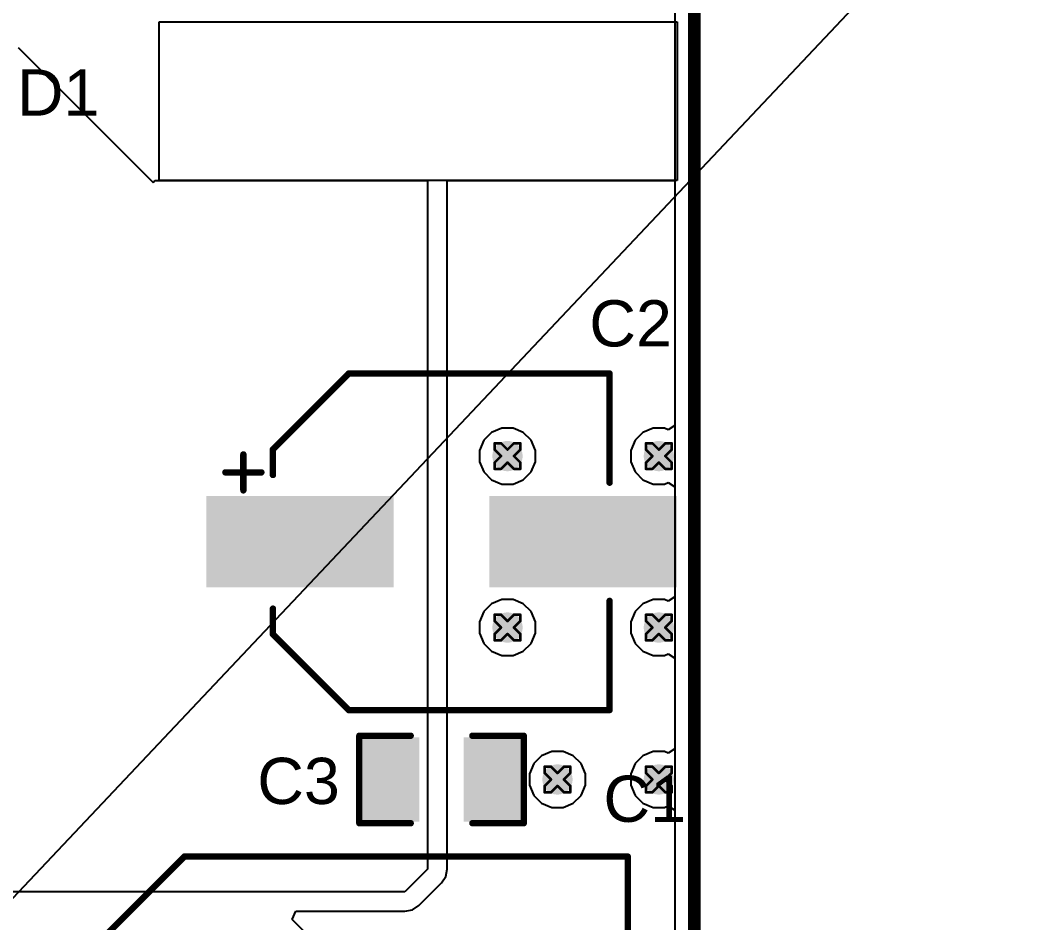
# Model space of a CAD drawing. Header units: inches. Extents: x -11 to 5379, y 0 to 5429.
# Drawn here: x 330.67 to 350.59, y 79.6 to 97.44 of the extents above; entities that cross this region are included whole.
import ezdxf

# ---------------------------------------------------------------- set-up
doc = ezdxf.new("R2010")
doc.units = ezdxf.units.IN
for name, color, linetype in [('Board Outline', 216, 'Continuous'), ('Bottom Layer', 5, 'Continuous'), ('Drill Drawing', 1, 'Continuous'), ('GND', 16, 'Continuous'), ('PWR', 76, 'Continuous'), ('Top Layer', 1, 'Continuous'), ('Top Overlay', 2, 'Continuous'), ('Top Paste', 8, 'Continuous'), ('Top Solder', 216, 'Continuous'), ('Via Holes', 16, 'Continuous')]:
    doc.layers.add(name, color=color, linetype=linetype)
doc.styles.add('Arial', font='', dxfattribs={"height": 0.2})
doc.styles.get('Arial').set_extended_font_data('Arial')

# ---------------------------------------------------------------- blocks, each defined once
blk = doc.blocks.new('P____DI_3333_8_488')
at = {"layer": 'Top Solder'}
blk.add_line((0.102, 1.238), (-5349.491, 5050.367), dxfattribs=at)
blk = doc.blocks.new('C___0805_713')
at = {"layer": 'Top Layer'}
for points in [[(-1.524, 0.762), (-0.508, 0.762), (-0.508, -0.762), (-1.524, -0.762)], [(0.508, 0.762), (1.524, 0.762), (1.524, -0.762), (0.508, -0.762)]]:
    blk.add_hatch(color=1, dxfattribs=at).paths.add_polyline_path(points)
at = {"layer": 'Top Paste'}
for points in [[(-1.524, 0.762), (-0.508, 0.762), (-0.508, -0.762), (-1.524, -0.762)], [(0.508, 0.762), (1.524, 0.762), (1.524, -0.762), (0.508, -0.762)]]:
    blk.add_hatch(color=8, dxfattribs=at).paths.add_polyline_path(points)
at = {"layer": 'Top Solder'}
for points in [[(-1.594, 0.832), (-0.438, 0.832), (-0.438, -0.832), (-1.594, -0.832)], [(0.438, 0.832), (1.594, 0.832), (1.594, -0.832), (0.438, -0.832)]]:
    blk.add_hatch(color=216, dxfattribs=at).paths.add_polyline_path(points)
at = {"layer": 'Top Overlay'}
for points in [[(-0.61, 0.864, 0.127, 0.127, 0), (-1.626, 0.864, 0.127, 0.127, 0)], [(-1.626, 0.864, 0.127, 0.127, 0), (-1.626, -0.864, 0.127, 0.127, 0)], [(1.626, 0.864, 0.127, 0.127, 0), (0.61, 0.864, 0.127, 0.127, 0)], [(1.626, 0.864, 0.127, 0.127, 0), (1.626, -0.864, 0.127, 0.127, 0)], [(-0.61, -0.864, 0.127, 0.127, 0), (-1.626, -0.864, 0.127, 0.127, 0)], [(1.626, -0.864, 0.127, 0.127, 0), (0.61, -0.864, 0.127, 0.127, 0)]]:
    blk.add_lwpolyline(points, format="xyseb", dxfattribs=at)
for points in [[(-1.657, 0.864, 0.0635, 0.0635, 1), (-1.594, 0.864, 0.0635, 0.0635, 1)], [(-1.657, 0.864, 0.0635, 0.0635, 1), (-1.594, 0.864, 0.0635, 0.0635, 1)], [(-0.641, 0.864, 0.0635, 0.0635, 1), (-0.578, 0.864, 0.0635, 0.0635, 1)], [(0.578, 0.864, 0.0635, 0.0635, 1), (0.641, 0.864, 0.0635, 0.0635, 1)], [(1.594, 0.864, 0.0635, 0.0635, 1), (1.657, 0.864, 0.0635, 0.0635, 1)], [(1.594, 0.864, 0.0635, 0.0635, 1), (1.657, 0.864, 0.0635, 0.0635, 1)], [(-1.657, -0.864, 0.0635, 0.0635, 1), (-1.594, -0.864, 0.0635, 0.0635, 1)], [(-1.657, -0.864, 0.0635, 0.0635, 1), (-1.594, -0.864, 0.0635, 0.0635, 1)], [(-0.641, -0.864, 0.0635, 0.0635, 1), (-0.578, -0.864, 0.0635, 0.0635, 1)], [(0.578, -0.864, 0.0635, 0.0635, 1), (0.641, -0.864, 0.0635, 0.0635, 1)], [(1.594, -0.864, 0.0635, 0.0635, 1), (1.657, -0.864, 0.0635, 0.0635, 1)], [(1.594, -0.864, 0.0635, 0.0635, 1), (1.657, -0.864, 0.0635, 0.0635, 1)]]:
    blk.add_lwpolyline(points, format="xyseb", close=True, dxfattribs=at)
blk = doc.blocks.new('RVT1H470M0607_714')
at = {"layer": 'Top Layer'}
for points in [[(-4.55, 0.8), (-1.05, 0.8), (-1.05, -0.8), (-4.55, -0.8)], [(1.05, 0.8), (4.55, 0.8), (4.55, -0.8), (1.05, -0.8)]]:
    blk.add_hatch(color=1, dxfattribs=at).paths.add_polyline_path(points)
at = {"layer": 'Top Paste'}
for points in [[(-4.55, 0.8), (-1.05, 0.8), (-1.05, -0.8), (-4.55, -0.8)], [(1.05, 0.8), (4.55, 0.8), (4.55, -0.8), (1.05, -0.8)]]:
    blk.add_hatch(color=8, dxfattribs=at).paths.add_polyline_path(points)
at = {"layer": 'Top Solder'}
for points in [[(-4.652, 0.902), (-0.948, 0.902), (-0.948, -0.902), (-4.652, -0.902)], [(0.948, 0.902), (4.652, 0.902), (4.652, -0.902), (0.948, -0.902)]]:
    blk.add_hatch(color=216, dxfattribs=at).paths.add_polyline_path(points)
at = {"layer": 'Top Overlay'}
for points in [[(-3.333, 1.829, 0.127, 0.127, 0), (-1.835, 3.327, 0.127, 0.127, 0)], [(-1.835, 3.327, 0.127, 0.127, 0), (3.321, 3.327, 0.127, 0.127, 0)], [(3.321, 1.168, 0.127, 0.127, 0), (3.321, 3.327, 0.127, 0.127, 0)], [(-3.333, 1.321, 0.127, 0.127, 0), (-3.333, 1.829, 0.127, 0.127, 0)], [(-3.918, 1.016, 0.127, 0.127, 0), (-3.918, 1.727, 0.127, 0.127, 0)], [(-4.273, 1.372, 0.127, 0.127, 0), (-3.562, 1.372, 0.127, 0.127, 0)], [(3.321, -3.327, 0.127, 0.127, 0), (3.321, -1.168, 0.127, 0.127, 0)], [(-3.333, -1.829, 0.127, 0.127, 0), (-3.333, -1.321, 0.127, 0.127, 0)], [(-3.333, -1.829, 0.127, 0.127, 0), (-1.835, -3.327, 0.127, 0.127, 0)], [(-1.835, -3.327, 0.127, 0.127, 0), (3.321, -3.327, 0.127, 0.127, 0)]]:
    blk.add_lwpolyline(points, format="xyseb", dxfattribs=at)
for points in [[(-1.867, 3.327, 0.0635, 0.0635, 1), (-1.803, 3.327, 0.0635, 0.0635, 1)], [(-1.867, 3.327, 0.0635, 0.0635, 1), (-1.803, 3.327, 0.0635, 0.0635, 1)], [(3.29, 3.327, 0.0635, 0.0635, 1), (3.353, 3.327, 0.0635, 0.0635, 1)], [(3.29, 3.327, 0.0635, 0.0635, 1), (3.353, 3.327, 0.0635, 0.0635, 1)], [(-3.365, 1.829, 0.0635, 0.0635, 1), (-3.302, 1.829, 0.0635, 0.0635, 1)], [(-3.365, 1.829, 0.0635, 0.0635, 1), (-3.302, 1.829, 0.0635, 0.0635, 1)], [(-3.949, 1.727, 0.0635, 0.0635, 1), (-3.886, 1.727, 0.0635, 0.0635, 1)], [(-4.305, 1.372, 0.0635, 0.0635, 1), (-4.241, 1.372, 0.0635, 0.0635, 1)], [(-3.594, 1.372, 0.0635, 0.0635, 1), (-3.53, 1.372, 0.0635, 0.0635, 1)], [(-3.365, 1.321, 0.0635, 0.0635, 1), (-3.302, 1.321, 0.0635, 0.0635, 1)], [(3.29, 1.168, 0.0635, 0.0635, 1), (3.353, 1.168, 0.0635, 0.0635, 1)], [(-3.949, 1.016, 0.0635, 0.0635, 1), (-3.886, 1.016, 0.0635, 0.0635, 1)], [(3.29, -1.168, 0.0635, 0.0635, 1), (3.353, -1.168, 0.0635, 0.0635, 1)], [(-3.365, -1.321, 0.0635, 0.0635, 1), (-3.302, -1.321, 0.0635, 0.0635, 1)], [(-3.365, -1.829, 0.0635, 0.0635, 1), (-3.302, -1.829, 0.0635, 0.0635, 1)], [(-3.365, -1.829, 0.0635, 0.0635, 1), (-3.302, -1.829, 0.0635, 0.0635, 1)], [(-1.867, -3.327, 0.0635, 0.0635, 1), (-1.803, -3.327, 0.0635, 0.0635, 1)], [(-1.867, -3.327, 0.0635, 0.0635, 1), (-1.803, -3.327, 0.0635, 0.0635, 1)], [(3.29, -3.327, 0.0635, 0.0635, 1), (3.353, -3.327, 0.0635, 0.0635, 1)], [(3.29, -3.327, 0.0635, 0.0635, 1), (3.353, -3.327, 0.0635, 0.0635, 1)]]:
    blk.add_lwpolyline(points, format="xyseb", close=True, dxfattribs=at)
blk = doc.blocks.new('UCD_220_F_10__D___715')
at = {"layer": 'Top Layer'}
for points in [[(-6, 1.25), (-2, 1.25), (-2, -1.25), (-6, -1.25)], [(2, 1.25), (6, 1.25), (6, -1.25), (2, -1.25)]]:
    blk.add_hatch(color=1, dxfattribs=at).paths.add_polyline_path(points)
at = {"layer": 'Top Paste'}
for points in [[(-6, 1.25), (-2, 1.25), (-2, -1.25), (-6, -1.25)], [(2, 1.25), (6, 1.25), (6, -1.25), (2, -1.25)]]:
    blk.add_hatch(color=8, dxfattribs=at).paths.add_polyline_path(points)
at = {"layer": 'Top Solder'}
for points in [[(-6.102, 1.352), (-1.898, 1.352), (-1.898, -1.352), (-6.102, -1.352)], [(1.898, 1.352), (6.102, 1.352), (6.102, -1.352), (1.898, -1.352)]]:
    blk.add_hatch(color=216, dxfattribs=at).paths.add_polyline_path(points)
at = {"layer": 'Top Overlay'}
for points in [[(-5.131, 3.708, 0.127, 0.127, 0), (-3.632, 5.207, 0.127, 0.127, 0)], [(-3.632, 5.207, 0.127, 0.127, 0), (5.131, 5.207, 0.127, 0.127, 0)], [(5.131, 1.499, 0.127, 0.127, 0), (5.131, 5.207, 0.127, 0.127, 0)], [(-5.131, 1.524, 0.127, 0.127, 0), (-5.131, 3.708, 0.127, 0.127, 0)], [(-5.664, 1.618, 0.127, 0.127, 0), (-5.664, 2.121, 0.127, 0.127, 0)], [(-5.946, 1.866, 0.127, 0.127, 0), (-5.392, 1.866, 0.127, 0.127, 0)], [(-5.131, -3.708, 0.127, 0.127, 0), (-5.131, -1.524, 0.127, 0.127, 0)], [(5.131, -5.207, 0.127, 0.127, 0), (5.131, -1.499, 0.127, 0.127, 0)], [(-5.131, -3.708, 0.127, 0.127, 0), (-3.632, -5.207, 0.127, 0.127, 0)], [(-3.632, -5.207, 0.127, 0.127, 0), (5.131, -5.207, 0.127, 0.127, 0)]]:
    blk.add_lwpolyline(points, format="xyseb", dxfattribs=at)
for points in [[(-3.664, 5.207, 0.0635, 0.0635, 1), (-3.6, 5.207, 0.0635, 0.0635, 1)], [(-3.664, 5.207, 0.0635, 0.0635, 1), (-3.6, 5.207, 0.0635, 0.0635, 1)], [(5.099, 5.207, 0.0635, 0.0635, 1), (5.163, 5.207, 0.0635, 0.0635, 1)], [(5.099, 5.207, 0.0635, 0.0635, 1), (5.163, 5.207, 0.0635, 0.0635, 1)], [(-5.163, 3.708, 0.0635, 0.0635, 1), (-5.099, 3.708, 0.0635, 0.0635, 1)], [(-5.163, 3.708, 0.0635, 0.0635, 1), (-5.099, 3.708, 0.0635, 0.0635, 1)], [(-5.696, 2.121, 0.0635, 0.0635, 1), (-5.632, 2.121, 0.0635, 0.0635, 1)], [(-5.977, 1.866, 0.0635, 0.0635, 1), (-5.914, 1.866, 0.0635, 0.0635, 1)], [(-5.424, 1.866, 0.0635, 0.0635, 1), (-5.36, 1.866, 0.0635, 0.0635, 1)], [(-5.696, 1.618, 0.0635, 0.0635, 1), (-5.632, 1.618, 0.0635, 0.0635, 1)], [(-5.163, 1.524, 0.0635, 0.0635, 1), (-5.099, 1.524, 0.0635, 0.0635, 1)], [(5.099, 1.499, 0.0635, 0.0635, 1), (5.163, 1.499, 0.0635, 0.0635, 1)], [(-5.163, -1.524, 0.0635, 0.0635, 1), (-5.099, -1.524, 0.0635, 0.0635, 1)], [(5.099, -1.499, 0.0635, 0.0635, 1), (5.163, -1.499, 0.0635, 0.0635, 1)], [(-5.163, -3.708, 0.0635, 0.0635, 1), (-5.099, -3.708, 0.0635, 0.0635, 1)], [(-5.163, -3.708, 0.0635, 0.0635, 1), (-5.099, -3.708, 0.0635, 0.0635, 1)], [(-3.664, -5.207, 0.0635, 0.0635, 1), (-3.6, -5.207, 0.0635, 0.0635, 1)], [(-3.664, -5.207, 0.0635, 0.0635, 1), (-3.6, -5.207, 0.0635, 0.0635, 1)], [(5.099, -5.207, 0.0635, 0.0635, 1), (5.163, -5.207, 0.0635, 0.0635, 1)], [(5.099, -5.207, 0.0635, 0.0635, 1), (5.163, -5.207, 0.0635, 0.0635, 1)]]:
    blk.add_lwpolyline(points, format="xyseb", close=True, dxfattribs=at)

msp = doc.modelspace()

# ---------------------------------------------------------------- hatches: boundary and pattern name
at = {"layer": 'Bottom Layer'}
h = msp.add_hatch(color=5, dxfattribs=at)
edge = h.paths.add_edge_path()
edge.add_arc((340.306, 88.824), 0.3, 0, 360)
h = msp.add_hatch(color=5, dxfattribs=at)
edge = h.paths.add_edge_path()
edge.add_arc((343.298, 88.824), 0.3, 0, 360)
h = msp.add_hatch(color=5, dxfattribs=at)
edge = h.paths.add_edge_path()
edge.add_arc((340.306, 85.435), 0.3, 0, 360)
h = msp.add_hatch(color=5, dxfattribs=at)
edge = h.paths.add_edge_path()
edge.add_arc((343.298, 85.435), 0.3, 0, 360)
h = msp.add_hatch(color=5, dxfattribs=at)
edge = h.paths.add_edge_path()
edge.add_arc((341.294, 82.431), 0.3, 0, 360)
h = msp.add_hatch(color=5, dxfattribs=at)
edge = h.paths.add_edge_path()
edge.add_arc((343.298, 82.431), 0.3, 0, 360)
at = {"layer": 'GND'}
h = msp.add_hatch(color=16, dxfattribs=at)
edge = h.paths.add_edge_path()
edge.add_arc((340.306, 88.824), 0.3, 0, 360)
h = msp.add_hatch(color=16, dxfattribs=at)
edge = h.paths.add_edge_path()
edge.add_arc((343.298, 88.824), 0.3, 0, 360)
h = msp.add_hatch(color=16, dxfattribs=at)
edge = h.paths.add_edge_path()
edge.add_arc((340.306, 85.435), 0.3, 0, 360)
h = msp.add_hatch(color=16, dxfattribs=at)
edge = h.paths.add_edge_path()
edge.add_arc((343.298, 85.435), 0.3, 0, 360)
h = msp.add_hatch(color=16, dxfattribs=at)
edge = h.paths.add_edge_path()
edge.add_arc((341.294, 82.431), 0.3, 0, 360)
h = msp.add_hatch(color=16, dxfattribs=at)
edge = h.paths.add_edge_path()
edge.add_arc((343.298, 82.431), 0.3, 0, 360)
at = {"layer": 'PWR'}
h = msp.add_hatch(color=76, dxfattribs=at)
edge = h.paths.add_edge_path()
edge.add_arc((340.306, 88.824), 0.3, 0, 360)
h = msp.add_hatch(color=76, dxfattribs=at)
edge = h.paths.add_edge_path()
edge.add_arc((343.298, 88.824), 0.3, 0, 360)
h = msp.add_hatch(color=76, dxfattribs=at)
edge = h.paths.add_edge_path()
edge.add_arc((340.306, 85.435), 0.3, 0, 360)
h = msp.add_hatch(color=76, dxfattribs=at)
edge = h.paths.add_edge_path()
edge.add_arc((343.298, 85.435), 0.3, 0, 360)
h = msp.add_hatch(color=76, dxfattribs=at)
edge = h.paths.add_edge_path()
edge.add_arc((341.294, 82.431), 0.3, 0, 360)
h = msp.add_hatch(color=76, dxfattribs=at)
edge = h.paths.add_edge_path()
edge.add_arc((343.298, 82.431), 0.3, 0, 360)
at = {"layer": 'Top Layer'}
h = msp.add_hatch(color=1, dxfattribs=at)
edge = h.paths.add_edge_path()
edge.add_arc((340.306, 88.824), 0.3, 0, 360)
h = msp.add_hatch(color=1, dxfattribs=at)
edge = h.paths.add_edge_path()
edge.add_arc((343.298, 88.824), 0.3, 0, 360)
h = msp.add_hatch(color=1, dxfattribs=at)
edge = h.paths.add_edge_path()
edge.add_arc((340.306, 85.435), 0.3, 0, 360)
h = msp.add_hatch(color=1, dxfattribs=at)
edge = h.paths.add_edge_path()
edge.add_arc((343.298, 85.435), 0.3, 0, 360)
h = msp.add_hatch(color=1, dxfattribs=at)
edge = h.paths.add_edge_path()
edge.add_arc((341.294, 82.431), 0.3, 0, 360)
h = msp.add_hatch(color=1, dxfattribs=at)
edge = h.paths.add_edge_path()
edge.add_arc((343.298, 82.431), 0.3, 0, 360)
at = {"layer": 'Via Holes'}
h = msp.add_hatch(color=7, dxfattribs=at)
edge = h.paths.add_edge_path()
edge.add_arc((340.306, 88.824), 0.15, 0, 360)
h = msp.add_hatch(color=7, dxfattribs=at)
edge = h.paths.add_edge_path()
edge.add_arc((343.298, 88.824), 0.15, 0, 360)
h = msp.add_hatch(color=7, dxfattribs=at)
edge = h.paths.add_edge_path()
edge.add_arc((340.306, 85.435), 0.15, 0, 360)
h = msp.add_hatch(color=7, dxfattribs=at)
edge = h.paths.add_edge_path()
edge.add_arc((343.298, 85.435), 0.15, 0, 360)
h = msp.add_hatch(color=7, dxfattribs=at)
edge = h.paths.add_edge_path()
edge.add_arc((341.294, 82.431), 0.15, 0, 360)
h = msp.add_hatch(color=7, dxfattribs=at)
edge = h.paths.add_edge_path()
edge.add_arc((343.298, 82.431), 0.15, 0, 360)

# ---------------------------------------------------------------- linework, layer by layer
at = {"layer": 'Board Outline'}
msp.add_lwpolyline([(344, 0, 0.254, 0.254, 0), (344, 110, 0.254, 0.254, 0)], format="xyseb", dxfattribs=at)
at = {"layer": 'Bottom Layer'}
msp.add_line((343.612, 100.329), (343.612, 9.672), dxfattribs=at)
at = {"layer": 'Drill Drawing'}
for points in [[(340.052, 88.951, 0.0508, 0.0508, 0), (340.052, 89.078, 0.0508, 0.0508, 0)], [(340.052, 89.078, 0.0508, 0.0508, 0), (340.179, 89.078, 0.0508, 0.0508, 0)], [(340.179, 89.078, 0.0508, 0.0508, 0), (340.306, 88.951, 0.0508, 0.0508, 0)], [(340.306, 88.951, 0.0508, 0.0508, 0), (340.433, 89.078, 0.0508, 0.0508, 0)], [(340.433, 89.078, 0.0508, 0.0508, 0), (340.56, 89.078, 0.0508, 0.0508, 0)], [(340.56, 88.951, 0.0508, 0.0508, 0), (340.56, 89.078, 0.0508, 0.0508, 0)], [(343.044, 88.951, 0.0508, 0.0508, 0), (343.044, 89.078, 0.0508, 0.0508, 0)], [(343.044, 89.078, 0.0508, 0.0508, 0), (343.171, 89.078, 0.0508, 0.0508, 0)], [(343.171, 89.078, 0.0508, 0.0508, 0), (343.298, 88.951, 0.0508, 0.0508, 0)], [(343.298, 88.951, 0.0508, 0.0508, 0), (343.425, 89.078, 0.0508, 0.0508, 0)], [(343.425, 89.078, 0.0508, 0.0508, 0), (343.552, 89.078, 0.0508, 0.0508, 0)], [(343.552, 88.951, 0.0508, 0.0508, 0), (343.552, 89.078, 0.0508, 0.0508, 0)], [(340.052, 88.951, 0.0508, 0.0508, 0), (340.179, 88.824, 0.0508, 0.0508, 0)], [(340.052, 88.697, 0.0508, 0.0508, 0), (340.179, 88.824, 0.0508, 0.0508, 0)], [(340.433, 88.824, 0.0508, 0.0508, 0), (340.56, 88.951, 0.0508, 0.0508, 0)], [(340.433, 88.824, 0.0508, 0.0508, 0), (340.56, 88.697, 0.0508, 0.0508, 0)], [(343.044, 88.951, 0.0508, 0.0508, 0), (343.171, 88.824, 0.0508, 0.0508, 0)], [(343.044, 88.697, 0.0508, 0.0508, 0), (343.171, 88.824, 0.0508, 0.0508, 0)], [(343.425, 88.824, 0.0508, 0.0508, 0), (343.552, 88.951, 0.0508, 0.0508, 0)], [(343.425, 88.824, 0.0508, 0.0508, 0), (343.552, 88.697, 0.0508, 0.0508, 0)], [(340.052, 88.57, 0.0508, 0.0508, 0), (340.052, 88.697, 0.0508, 0.0508, 0)], [(340.179, 88.57, 0.0508, 0.0508, 0), (340.306, 88.697, 0.0508, 0.0508, 0)], [(340.306, 88.697, 0.0508, 0.0508, 0), (340.433, 88.57, 0.0508, 0.0508, 0)], [(340.56, 88.57, 0.0508, 0.0508, 0), (340.56, 88.697, 0.0508, 0.0508, 0)], [(343.044, 88.57, 0.0508, 0.0508, 0), (343.044, 88.697, 0.0508, 0.0508, 0)], [(343.171, 88.57, 0.0508, 0.0508, 0), (343.298, 88.697, 0.0508, 0.0508, 0)], [(343.298, 88.697, 0.0508, 0.0508, 0), (343.425, 88.57, 0.0508, 0.0508, 0)], [(343.552, 88.57, 0.0508, 0.0508, 0), (343.552, 88.697, 0.0508, 0.0508, 0)], [(340.052, 88.57, 0.0508, 0.0508, 0), (340.179, 88.57, 0.0508, 0.0508, 0)], [(340.433, 88.57, 0.0508, 0.0508, 0), (340.56, 88.57, 0.0508, 0.0508, 0)], [(343.044, 88.57, 0.0508, 0.0508, 0), (343.171, 88.57, 0.0508, 0.0508, 0)], [(343.425, 88.57, 0.0508, 0.0508, 0), (343.552, 88.57, 0.0508, 0.0508, 0)], [(340.052, 85.562, 0.0508, 0.0508, 0), (340.052, 85.689, 0.0508, 0.0508, 0)], [(340.052, 85.689, 0.0508, 0.0508, 0), (340.179, 85.689, 0.0508, 0.0508, 0)], [(340.179, 85.689, 0.0508, 0.0508, 0), (340.306, 85.562, 0.0508, 0.0508, 0)], [(340.306, 85.562, 0.0508, 0.0508, 0), (340.433, 85.689, 0.0508, 0.0508, 0)], [(340.433, 85.689, 0.0508, 0.0508, 0), (340.56, 85.689, 0.0508, 0.0508, 0)], [(340.56, 85.562, 0.0508, 0.0508, 0), (340.56, 85.689, 0.0508, 0.0508, 0)], [(343.044, 85.562, 0.0508, 0.0508, 0), (343.044, 85.689, 0.0508, 0.0508, 0)], [(343.044, 85.689, 0.0508, 0.0508, 0), (343.171, 85.689, 0.0508, 0.0508, 0)], [(343.171, 85.689, 0.0508, 0.0508, 0), (343.298, 85.562, 0.0508, 0.0508, 0)], [(343.298, 85.562, 0.0508, 0.0508, 0), (343.425, 85.689, 0.0508, 0.0508, 0)], [(343.425, 85.689, 0.0508, 0.0508, 0), (343.552, 85.689, 0.0508, 0.0508, 0)], [(343.552, 85.562, 0.0508, 0.0508, 0), (343.552, 85.689, 0.0508, 0.0508, 0)], [(340.052, 85.562, 0.0508, 0.0508, 0), (340.179, 85.435, 0.0508, 0.0508, 0)], [(340.052, 85.308, 0.0508, 0.0508, 0), (340.179, 85.435, 0.0508, 0.0508, 0)], [(340.433, 85.435, 0.0508, 0.0508, 0), (340.56, 85.562, 0.0508, 0.0508, 0)], [(340.433, 85.435, 0.0508, 0.0508, 0), (340.56, 85.308, 0.0508, 0.0508, 0)], [(343.044, 85.562, 0.0508, 0.0508, 0), (343.171, 85.435, 0.0508, 0.0508, 0)], [(343.044, 85.308, 0.0508, 0.0508, 0), (343.171, 85.435, 0.0508, 0.0508, 0)], [(343.425, 85.435, 0.0508, 0.0508, 0), (343.552, 85.562, 0.0508, 0.0508, 0)], [(343.425, 85.435, 0.0508, 0.0508, 0), (343.552, 85.308, 0.0508, 0.0508, 0)], [(340.052, 85.181, 0.0508, 0.0508, 0), (340.052, 85.308, 0.0508, 0.0508, 0)], [(340.179, 85.181, 0.0508, 0.0508, 0), (340.306, 85.308, 0.0508, 0.0508, 0)], [(340.306, 85.308, 0.0508, 0.0508, 0), (340.433, 85.181, 0.0508, 0.0508, 0)], [(340.56, 85.181, 0.0508, 0.0508, 0), (340.56, 85.308, 0.0508, 0.0508, 0)], [(343.044, 85.181, 0.0508, 0.0508, 0), (343.044, 85.308, 0.0508, 0.0508, 0)], [(343.171, 85.181, 0.0508, 0.0508, 0), (343.298, 85.308, 0.0508, 0.0508, 0)], [(343.298, 85.308, 0.0508, 0.0508, 0), (343.425, 85.181, 0.0508, 0.0508, 0)], [(343.552, 85.181, 0.0508, 0.0508, 0), (343.552, 85.308, 0.0508, 0.0508, 0)], [(340.052, 85.181, 0.0508, 0.0508, 0), (340.179, 85.181, 0.0508, 0.0508, 0)], [(340.433, 85.181, 0.0508, 0.0508, 0), (340.56, 85.181, 0.0508, 0.0508, 0)], [(343.044, 85.181, 0.0508, 0.0508, 0), (343.171, 85.181, 0.0508, 0.0508, 0)], [(343.425, 85.181, 0.0508, 0.0508, 0), (343.552, 85.181, 0.0508, 0.0508, 0)], [(341.04, 82.558, 0.0508, 0.0508, 0), (341.04, 82.685, 0.0508, 0.0508, 0)], [(341.04, 82.685, 0.0508, 0.0508, 0), (341.167, 82.685, 0.0508, 0.0508, 0)], [(341.167, 82.685, 0.0508, 0.0508, 0), (341.294, 82.558, 0.0508, 0.0508, 0)], [(341.294, 82.558, 0.0508, 0.0508, 0), (341.421, 82.685, 0.0508, 0.0508, 0)], [(341.421, 82.685, 0.0508, 0.0508, 0), (341.548, 82.685, 0.0508, 0.0508, 0)], [(341.548, 82.558, 0.0508, 0.0508, 0), (341.548, 82.685, 0.0508, 0.0508, 0)], [(343.044, 82.558, 0.0508, 0.0508, 0), (343.044, 82.685, 0.0508, 0.0508, 0)], [(343.044, 82.685, 0.0508, 0.0508, 0), (343.171, 82.685, 0.0508, 0.0508, 0)], [(343.171, 82.685, 0.0508, 0.0508, 0), (343.298, 82.558, 0.0508, 0.0508, 0)], [(343.298, 82.558, 0.0508, 0.0508, 0), (343.425, 82.685, 0.0508, 0.0508, 0)], [(343.425, 82.685, 0.0508, 0.0508, 0), (343.552, 82.685, 0.0508, 0.0508, 0)], [(343.552, 82.558, 0.0508, 0.0508, 0), (343.552, 82.685, 0.0508, 0.0508, 0)], [(341.04, 82.558, 0.0508, 0.0508, 0), (341.167, 82.431, 0.0508, 0.0508, 0)], [(341.421, 82.431, 0.0508, 0.0508, 0), (341.548, 82.558, 0.0508, 0.0508, 0)], [(343.044, 82.558, 0.0508, 0.0508, 0), (343.171, 82.431, 0.0508, 0.0508, 0)], [(343.425, 82.431, 0.0508, 0.0508, 0), (343.552, 82.558, 0.0508, 0.0508, 0)], [(341.04, 82.304, 0.0508, 0.0508, 0), (341.167, 82.431, 0.0508, 0.0508, 0)], [(341.04, 82.177, 0.0508, 0.0508, 0), (341.04, 82.304, 0.0508, 0.0508, 0)], [(341.167, 82.177, 0.0508, 0.0508, 0), (341.294, 82.304, 0.0508, 0.0508, 0)], [(341.294, 82.304, 0.0508, 0.0508, 0), (341.421, 82.177, 0.0508, 0.0508, 0)], [(341.421, 82.431, 0.0508, 0.0508, 0), (341.548, 82.304, 0.0508, 0.0508, 0)], [(341.548, 82.177, 0.0508, 0.0508, 0), (341.548, 82.304, 0.0508, 0.0508, 0)], [(343.044, 82.304, 0.0508, 0.0508, 0), (343.171, 82.431, 0.0508, 0.0508, 0)], [(343.044, 82.177, 0.0508, 0.0508, 0), (343.044, 82.304, 0.0508, 0.0508, 0)], [(343.171, 82.177, 0.0508, 0.0508, 0), (343.298, 82.304, 0.0508, 0.0508, 0)], [(343.298, 82.304, 0.0508, 0.0508, 0), (343.425, 82.177, 0.0508, 0.0508, 0)], [(343.425, 82.431, 0.0508, 0.0508, 0), (343.552, 82.304, 0.0508, 0.0508, 0)], [(343.552, 82.177, 0.0508, 0.0508, 0), (343.552, 82.304, 0.0508, 0.0508, 0)], [(341.04, 82.177, 0.0508, 0.0508, 0), (341.167, 82.177, 0.0508, 0.0508, 0)], [(341.421, 82.177, 0.0508, 0.0508, 0), (341.548, 82.177, 0.0508, 0.0508, 0)], [(343.044, 82.177, 0.0508, 0.0508, 0), (343.171, 82.177, 0.0508, 0.0508, 0)], [(343.425, 82.177, 0.0508, 0.0508, 0), (343.552, 82.177, 0.0508, 0.0508, 0)]]:
    msp.add_lwpolyline(points, format="xyseb", dxfattribs=at)
for points in [[(340.039, 89.078, 0.0254, 0.0254, 1), (340.064, 89.078, 0.0254, 0.0254, 1)], [(340.039, 89.078, 0.0254, 0.0254, 1), (340.064, 89.078, 0.0254, 0.0254, 1)], [(340.166, 89.078, 0.0254, 0.0254, 1), (340.191, 89.078, 0.0254, 0.0254, 1)], [(340.166, 89.078, 0.0254, 0.0254, 1), (340.191, 89.078, 0.0254, 0.0254, 1)], [(340.42, 89.078, 0.0254, 0.0254, 1), (340.445, 89.078, 0.0254, 0.0254, 1)], [(340.42, 89.078, 0.0254, 0.0254, 1), (340.445, 89.078, 0.0254, 0.0254, 1)], [(340.547, 89.078, 0.0254, 0.0254, 1), (340.572, 89.078, 0.0254, 0.0254, 1)], [(340.547, 89.078, 0.0254, 0.0254, 1), (340.572, 89.078, 0.0254, 0.0254, 1)], [(343.031, 89.078, 0.0254, 0.0254, 1), (343.056, 89.078, 0.0254, 0.0254, 1)], [(343.031, 89.078, 0.0254, 0.0254, 1), (343.056, 89.078, 0.0254, 0.0254, 1)], [(343.158, 89.078, 0.0254, 0.0254, 1), (343.183, 89.078, 0.0254, 0.0254, 1)], [(343.158, 89.078, 0.0254, 0.0254, 1), (343.183, 89.078, 0.0254, 0.0254, 1)], [(343.412, 89.078, 0.0254, 0.0254, 1), (343.437, 89.078, 0.0254, 0.0254, 1)], [(343.412, 89.078, 0.0254, 0.0254, 1), (343.437, 89.078, 0.0254, 0.0254, 1)], [(343.539, 89.078, 0.0254, 0.0254, 1), (343.564, 89.078, 0.0254, 0.0254, 1)], [(343.539, 89.078, 0.0254, 0.0254, 1), (343.564, 89.078, 0.0254, 0.0254, 1)], [(340.039, 88.951, 0.0254, 0.0254, 1), (340.064, 88.951, 0.0254, 0.0254, 1)], [(340.039, 88.951, 0.0254, 0.0254, 1), (340.064, 88.951, 0.0254, 0.0254, 1)], [(340.166, 88.824, 0.0254, 0.0254, 1), (340.191, 88.824, 0.0254, 0.0254, 1)], [(340.166, 88.824, 0.0254, 0.0254, 1), (340.191, 88.824, 0.0254, 0.0254, 1)], [(340.293, 88.951, 0.0254, 0.0254, 1), (340.318, 88.951, 0.0254, 0.0254, 1)], [(340.293, 88.951, 0.0254, 0.0254, 1), (340.318, 88.951, 0.0254, 0.0254, 1)], [(340.42, 88.824, 0.0254, 0.0254, 1), (340.445, 88.824, 0.0254, 0.0254, 1)], [(340.42, 88.824, 0.0254, 0.0254, 1), (340.445, 88.824, 0.0254, 0.0254, 1)], [(340.547, 88.951, 0.0254, 0.0254, 1), (340.572, 88.951, 0.0254, 0.0254, 1)], [(340.547, 88.951, 0.0254, 0.0254, 1), (340.572, 88.951, 0.0254, 0.0254, 1)], [(343.031, 88.951, 0.0254, 0.0254, 1), (343.056, 88.951, 0.0254, 0.0254, 1)], [(343.031, 88.951, 0.0254, 0.0254, 1), (343.056, 88.951, 0.0254, 0.0254, 1)], [(343.158, 88.824, 0.0254, 0.0254, 1), (343.183, 88.824, 0.0254, 0.0254, 1)], [(343.158, 88.824, 0.0254, 0.0254, 1), (343.183, 88.824, 0.0254, 0.0254, 1)], [(343.285, 88.951, 0.0254, 0.0254, 1), (343.31, 88.951, 0.0254, 0.0254, 1)], [(343.285, 88.951, 0.0254, 0.0254, 1), (343.31, 88.951, 0.0254, 0.0254, 1)], [(343.412, 88.824, 0.0254, 0.0254, 1), (343.437, 88.824, 0.0254, 0.0254, 1)], [(343.412, 88.824, 0.0254, 0.0254, 1), (343.437, 88.824, 0.0254, 0.0254, 1)], [(343.539, 88.951, 0.0254, 0.0254, 1), (343.564, 88.951, 0.0254, 0.0254, 1)], [(343.539, 88.951, 0.0254, 0.0254, 1), (343.564, 88.951, 0.0254, 0.0254, 1)], [(340.039, 88.697, 0.0254, 0.0254, 1), (340.064, 88.697, 0.0254, 0.0254, 1)], [(340.039, 88.697, 0.0254, 0.0254, 1), (340.064, 88.697, 0.0254, 0.0254, 1)], [(340.293, 88.697, 0.0254, 0.0254, 1), (340.318, 88.697, 0.0254, 0.0254, 1)], [(340.293, 88.697, 0.0254, 0.0254, 1), (340.318, 88.697, 0.0254, 0.0254, 1)], [(340.547, 88.697, 0.0254, 0.0254, 1), (340.572, 88.697, 0.0254, 0.0254, 1)], [(340.547, 88.697, 0.0254, 0.0254, 1), (340.572, 88.697, 0.0254, 0.0254, 1)], [(343.031, 88.697, 0.0254, 0.0254, 1), (343.056, 88.697, 0.0254, 0.0254, 1)], [(343.031, 88.697, 0.0254, 0.0254, 1), (343.056, 88.697, 0.0254, 0.0254, 1)], [(343.285, 88.697, 0.0254, 0.0254, 1), (343.31, 88.697, 0.0254, 0.0254, 1)], [(343.285, 88.697, 0.0254, 0.0254, 1), (343.31, 88.697, 0.0254, 0.0254, 1)], [(343.539, 88.697, 0.0254, 0.0254, 1), (343.564, 88.697, 0.0254, 0.0254, 1)], [(343.539, 88.697, 0.0254, 0.0254, 1), (343.564, 88.697, 0.0254, 0.0254, 1)], [(340.039, 88.57, 0.0254, 0.0254, 1), (340.064, 88.57, 0.0254, 0.0254, 1)], [(340.039, 88.57, 0.0254, 0.0254, 1), (340.064, 88.57, 0.0254, 0.0254, 1)], [(340.166, 88.57, 0.0254, 0.0254, 1), (340.191, 88.57, 0.0254, 0.0254, 1)], [(340.166, 88.57, 0.0254, 0.0254, 1), (340.191, 88.57, 0.0254, 0.0254, 1)], [(340.42, 88.57, 0.0254, 0.0254, 1), (340.445, 88.57, 0.0254, 0.0254, 1)], [(340.42, 88.57, 0.0254, 0.0254, 1), (340.445, 88.57, 0.0254, 0.0254, 1)], [(340.547, 88.57, 0.0254, 0.0254, 1), (340.572, 88.57, 0.0254, 0.0254, 1)], [(340.547, 88.57, 0.0254, 0.0254, 1), (340.572, 88.57, 0.0254, 0.0254, 1)], [(343.031, 88.57, 0.0254, 0.0254, 1), (343.056, 88.57, 0.0254, 0.0254, 1)], [(343.031, 88.57, 0.0254, 0.0254, 1), (343.056, 88.57, 0.0254, 0.0254, 1)], [(343.158, 88.57, 0.0254, 0.0254, 1), (343.183, 88.57, 0.0254, 0.0254, 1)], [(343.158, 88.57, 0.0254, 0.0254, 1), (343.183, 88.57, 0.0254, 0.0254, 1)], [(343.412, 88.57, 0.0254, 0.0254, 1), (343.437, 88.57, 0.0254, 0.0254, 1)], [(343.412, 88.57, 0.0254, 0.0254, 1), (343.437, 88.57, 0.0254, 0.0254, 1)], [(343.539, 88.57, 0.0254, 0.0254, 1), (343.564, 88.57, 0.0254, 0.0254, 1)], [(343.539, 88.57, 0.0254, 0.0254, 1), (343.564, 88.57, 0.0254, 0.0254, 1)], [(340.039, 85.689, 0.0254, 0.0254, 1), (340.064, 85.689, 0.0254, 0.0254, 1)], [(340.039, 85.689, 0.0254, 0.0254, 1), (340.064, 85.689, 0.0254, 0.0254, 1)], [(340.166, 85.689, 0.0254, 0.0254, 1), (340.191, 85.689, 0.0254, 0.0254, 1)], [(340.166, 85.689, 0.0254, 0.0254, 1), (340.191, 85.689, 0.0254, 0.0254, 1)], [(340.42, 85.689, 0.0254, 0.0254, 1), (340.445, 85.689, 0.0254, 0.0254, 1)], [(340.42, 85.689, 0.0254, 0.0254, 1), (340.445, 85.689, 0.0254, 0.0254, 1)], [(340.547, 85.689, 0.0254, 0.0254, 1), (340.572, 85.689, 0.0254, 0.0254, 1)], [(340.547, 85.689, 0.0254, 0.0254, 1), (340.572, 85.689, 0.0254, 0.0254, 1)], [(343.031, 85.689, 0.0254, 0.0254, 1), (343.056, 85.689, 0.0254, 0.0254, 1)], [(343.031, 85.689, 0.0254, 0.0254, 1), (343.056, 85.689, 0.0254, 0.0254, 1)], [(343.158, 85.689, 0.0254, 0.0254, 1), (343.183, 85.689, 0.0254, 0.0254, 1)], [(343.158, 85.689, 0.0254, 0.0254, 1), (343.183, 85.689, 0.0254, 0.0254, 1)], [(343.412, 85.689, 0.0254, 0.0254, 1), (343.437, 85.689, 0.0254, 0.0254, 1)], [(343.412, 85.689, 0.0254, 0.0254, 1), (343.437, 85.689, 0.0254, 0.0254, 1)], [(343.539, 85.689, 0.0254, 0.0254, 1), (343.564, 85.689, 0.0254, 0.0254, 1)], [(343.539, 85.689, 0.0254, 0.0254, 1), (343.564, 85.689, 0.0254, 0.0254, 1)], [(340.039, 85.562, 0.0254, 0.0254, 1), (340.064, 85.562, 0.0254, 0.0254, 1)], [(340.039, 85.562, 0.0254, 0.0254, 1), (340.064, 85.562, 0.0254, 0.0254, 1)], [(340.166, 85.435, 0.0254, 0.0254, 1), (340.191, 85.435, 0.0254, 0.0254, 1)], [(340.166, 85.435, 0.0254, 0.0254, 1), (340.191, 85.435, 0.0254, 0.0254, 1)], [(340.293, 85.562, 0.0254, 0.0254, 1), (340.318, 85.562, 0.0254, 0.0254, 1)], [(340.293, 85.562, 0.0254, 0.0254, 1), (340.318, 85.562, 0.0254, 0.0254, 1)], [(340.42, 85.435, 0.0254, 0.0254, 1), (340.445, 85.435, 0.0254, 0.0254, 1)], [(340.42, 85.435, 0.0254, 0.0254, 1), (340.445, 85.435, 0.0254, 0.0254, 1)], [(340.547, 85.562, 0.0254, 0.0254, 1), (340.572, 85.562, 0.0254, 0.0254, 1)], [(340.547, 85.562, 0.0254, 0.0254, 1), (340.572, 85.562, 0.0254, 0.0254, 1)], [(343.031, 85.562, 0.0254, 0.0254, 1), (343.056, 85.562, 0.0254, 0.0254, 1)], [(343.031, 85.562, 0.0254, 0.0254, 1), (343.056, 85.562, 0.0254, 0.0254, 1)], [(343.158, 85.435, 0.0254, 0.0254, 1), (343.183, 85.435, 0.0254, 0.0254, 1)], [(343.158, 85.435, 0.0254, 0.0254, 1), (343.183, 85.435, 0.0254, 0.0254, 1)], [(343.285, 85.562, 0.0254, 0.0254, 1), (343.31, 85.562, 0.0254, 0.0254, 1)], [(343.285, 85.562, 0.0254, 0.0254, 1), (343.31, 85.562, 0.0254, 0.0254, 1)], [(343.412, 85.435, 0.0254, 0.0254, 1), (343.437, 85.435, 0.0254, 0.0254, 1)], [(343.412, 85.435, 0.0254, 0.0254, 1), (343.437, 85.435, 0.0254, 0.0254, 1)], [(343.539, 85.562, 0.0254, 0.0254, 1), (343.564, 85.562, 0.0254, 0.0254, 1)], [(343.539, 85.562, 0.0254, 0.0254, 1), (343.564, 85.562, 0.0254, 0.0254, 1)], [(340.039, 85.308, 0.0254, 0.0254, 1), (340.064, 85.308, 0.0254, 0.0254, 1)], [(340.039, 85.308, 0.0254, 0.0254, 1), (340.064, 85.308, 0.0254, 0.0254, 1)], [(340.293, 85.308, 0.0254, 0.0254, 1), (340.318, 85.308, 0.0254, 0.0254, 1)], [(340.293, 85.308, 0.0254, 0.0254, 1), (340.318, 85.308, 0.0254, 0.0254, 1)], [(340.547, 85.308, 0.0254, 0.0254, 1), (340.572, 85.308, 0.0254, 0.0254, 1)], [(340.547, 85.308, 0.0254, 0.0254, 1), (340.572, 85.308, 0.0254, 0.0254, 1)], [(343.031, 85.308, 0.0254, 0.0254, 1), (343.056, 85.308, 0.0254, 0.0254, 1)], [(343.031, 85.308, 0.0254, 0.0254, 1), (343.056, 85.308, 0.0254, 0.0254, 1)], [(343.285, 85.308, 0.0254, 0.0254, 1), (343.31, 85.308, 0.0254, 0.0254, 1)], [(343.285, 85.308, 0.0254, 0.0254, 1), (343.31, 85.308, 0.0254, 0.0254, 1)], [(343.539, 85.308, 0.0254, 0.0254, 1), (343.564, 85.308, 0.0254, 0.0254, 1)], [(343.539, 85.308, 0.0254, 0.0254, 1), (343.564, 85.308, 0.0254, 0.0254, 1)], [(340.039, 85.181, 0.0254, 0.0254, 1), (340.064, 85.181, 0.0254, 0.0254, 1)], [(340.039, 85.181, 0.0254, 0.0254, 1), (340.064, 85.181, 0.0254, 0.0254, 1)], [(340.166, 85.181, 0.0254, 0.0254, 1), (340.191, 85.181, 0.0254, 0.0254, 1)], [(340.166, 85.181, 0.0254, 0.0254, 1), (340.191, 85.181, 0.0254, 0.0254, 1)], [(340.42, 85.181, 0.0254, 0.0254, 1), (340.445, 85.181, 0.0254, 0.0254, 1)], [(340.42, 85.181, 0.0254, 0.0254, 1), (340.445, 85.181, 0.0254, 0.0254, 1)], [(340.547, 85.181, 0.0254, 0.0254, 1), (340.572, 85.181, 0.0254, 0.0254, 1)], [(340.547, 85.181, 0.0254, 0.0254, 1), (340.572, 85.181, 0.0254, 0.0254, 1)], [(343.031, 85.181, 0.0254, 0.0254, 1), (343.056, 85.181, 0.0254, 0.0254, 1)], [(343.031, 85.181, 0.0254, 0.0254, 1), (343.056, 85.181, 0.0254, 0.0254, 1)], [(343.158, 85.181, 0.0254, 0.0254, 1), (343.183, 85.181, 0.0254, 0.0254, 1)], [(343.158, 85.181, 0.0254, 0.0254, 1), (343.183, 85.181, 0.0254, 0.0254, 1)], [(343.412, 85.181, 0.0254, 0.0254, 1), (343.437, 85.181, 0.0254, 0.0254, 1)], [(343.412, 85.181, 0.0254, 0.0254, 1), (343.437, 85.181, 0.0254, 0.0254, 1)], [(343.539, 85.181, 0.0254, 0.0254, 1), (343.564, 85.181, 0.0254, 0.0254, 1)], [(343.539, 85.181, 0.0254, 0.0254, 1), (343.564, 85.181, 0.0254, 0.0254, 1)], [(341.027, 82.685, 0.0254, 0.0254, 1), (341.052, 82.685, 0.0254, 0.0254, 1)], [(341.027, 82.685, 0.0254, 0.0254, 1), (341.052, 82.685, 0.0254, 0.0254, 1)], [(341.154, 82.685, 0.0254, 0.0254, 1), (341.179, 82.685, 0.0254, 0.0254, 1)], [(341.154, 82.685, 0.0254, 0.0254, 1), (341.179, 82.685, 0.0254, 0.0254, 1)], [(341.408, 82.685, 0.0254, 0.0254, 1), (341.433, 82.685, 0.0254, 0.0254, 1)], [(341.408, 82.685, 0.0254, 0.0254, 1), (341.433, 82.685, 0.0254, 0.0254, 1)], [(341.535, 82.685, 0.0254, 0.0254, 1), (341.56, 82.685, 0.0254, 0.0254, 1)], [(341.535, 82.685, 0.0254, 0.0254, 1), (341.56, 82.685, 0.0254, 0.0254, 1)], [(343.031, 82.685, 0.0254, 0.0254, 1), (343.056, 82.685, 0.0254, 0.0254, 1)], [(343.031, 82.685, 0.0254, 0.0254, 1), (343.056, 82.685, 0.0254, 0.0254, 1)], [(343.158, 82.685, 0.0254, 0.0254, 1), (343.183, 82.685, 0.0254, 0.0254, 1)], [(343.158, 82.685, 0.0254, 0.0254, 1), (343.183, 82.685, 0.0254, 0.0254, 1)], [(343.412, 82.685, 0.0254, 0.0254, 1), (343.437, 82.685, 0.0254, 0.0254, 1)], [(343.412, 82.685, 0.0254, 0.0254, 1), (343.437, 82.685, 0.0254, 0.0254, 1)], [(343.539, 82.685, 0.0254, 0.0254, 1), (343.564, 82.685, 0.0254, 0.0254, 1)], [(343.539, 82.685, 0.0254, 0.0254, 1), (343.564, 82.685, 0.0254, 0.0254, 1)], [(341.027, 82.558, 0.0254, 0.0254, 1), (341.052, 82.558, 0.0254, 0.0254, 1)], [(341.027, 82.558, 0.0254, 0.0254, 1), (341.052, 82.558, 0.0254, 0.0254, 1)], [(341.281, 82.558, 0.0254, 0.0254, 1), (341.306, 82.558, 0.0254, 0.0254, 1)], [(341.281, 82.558, 0.0254, 0.0254, 1), (341.306, 82.558, 0.0254, 0.0254, 1)], [(341.535, 82.558, 0.0254, 0.0254, 1), (341.56, 82.558, 0.0254, 0.0254, 1)], [(341.535, 82.558, 0.0254, 0.0254, 1), (341.56, 82.558, 0.0254, 0.0254, 1)], [(343.031, 82.558, 0.0254, 0.0254, 1), (343.056, 82.558, 0.0254, 0.0254, 1)], [(343.031, 82.558, 0.0254, 0.0254, 1), (343.056, 82.558, 0.0254, 0.0254, 1)], [(343.285, 82.558, 0.0254, 0.0254, 1), (343.31, 82.558, 0.0254, 0.0254, 1)], [(343.285, 82.558, 0.0254, 0.0254, 1), (343.31, 82.558, 0.0254, 0.0254, 1)], [(343.539, 82.558, 0.0254, 0.0254, 1), (343.564, 82.558, 0.0254, 0.0254, 1)], [(343.539, 82.558, 0.0254, 0.0254, 1), (343.564, 82.558, 0.0254, 0.0254, 1)], [(341.027, 82.304, 0.0254, 0.0254, 1), (341.052, 82.304, 0.0254, 0.0254, 1)], [(341.027, 82.304, 0.0254, 0.0254, 1), (341.052, 82.304, 0.0254, 0.0254, 1)], [(341.154, 82.431, 0.0254, 0.0254, 1), (341.179, 82.431, 0.0254, 0.0254, 1)], [(341.154, 82.431, 0.0254, 0.0254, 1), (341.179, 82.431, 0.0254, 0.0254, 1)], [(341.281, 82.304, 0.0254, 0.0254, 1), (341.306, 82.304, 0.0254, 0.0254, 1)], [(341.281, 82.304, 0.0254, 0.0254, 1), (341.306, 82.304, 0.0254, 0.0254, 1)], [(341.408, 82.431, 0.0254, 0.0254, 1), (341.433, 82.431, 0.0254, 0.0254, 1)], [(341.408, 82.431, 0.0254, 0.0254, 1), (341.433, 82.431, 0.0254, 0.0254, 1)], [(341.535, 82.304, 0.0254, 0.0254, 1), (341.56, 82.304, 0.0254, 0.0254, 1)], [(341.535, 82.304, 0.0254, 0.0254, 1), (341.56, 82.304, 0.0254, 0.0254, 1)], [(343.031, 82.304, 0.0254, 0.0254, 1), (343.056, 82.304, 0.0254, 0.0254, 1)], [(343.031, 82.304, 0.0254, 0.0254, 1), (343.056, 82.304, 0.0254, 0.0254, 1)], [(343.158, 82.431, 0.0254, 0.0254, 1), (343.183, 82.431, 0.0254, 0.0254, 1)], [(343.158, 82.431, 0.0254, 0.0254, 1), (343.183, 82.431, 0.0254, 0.0254, 1)], [(343.285, 82.304, 0.0254, 0.0254, 1), (343.31, 82.304, 0.0254, 0.0254, 1)], [(343.285, 82.304, 0.0254, 0.0254, 1), (343.31, 82.304, 0.0254, 0.0254, 1)], [(343.412, 82.431, 0.0254, 0.0254, 1), (343.437, 82.431, 0.0254, 0.0254, 1)], [(343.412, 82.431, 0.0254, 0.0254, 1), (343.437, 82.431, 0.0254, 0.0254, 1)], [(343.539, 82.304, 0.0254, 0.0254, 1), (343.564, 82.304, 0.0254, 0.0254, 1)], [(343.539, 82.304, 0.0254, 0.0254, 1), (343.564, 82.304, 0.0254, 0.0254, 1)], [(341.027, 82.177, 0.0254, 0.0254, 1), (341.052, 82.177, 0.0254, 0.0254, 1)], [(341.027, 82.177, 0.0254, 0.0254, 1), (341.052, 82.177, 0.0254, 0.0254, 1)], [(341.154, 82.177, 0.0254, 0.0254, 1), (341.179, 82.177, 0.0254, 0.0254, 1)], [(341.154, 82.177, 0.0254, 0.0254, 1), (341.179, 82.177, 0.0254, 0.0254, 1)], [(341.408, 82.177, 0.0254, 0.0254, 1), (341.433, 82.177, 0.0254, 0.0254, 1)], [(341.408, 82.177, 0.0254, 0.0254, 1), (341.433, 82.177, 0.0254, 0.0254, 1)], [(341.535, 82.177, 0.0254, 0.0254, 1), (341.56, 82.177, 0.0254, 0.0254, 1)], [(341.535, 82.177, 0.0254, 0.0254, 1), (341.56, 82.177, 0.0254, 0.0254, 1)], [(343.031, 82.177, 0.0254, 0.0254, 1), (343.056, 82.177, 0.0254, 0.0254, 1)], [(343.031, 82.177, 0.0254, 0.0254, 1), (343.056, 82.177, 0.0254, 0.0254, 1)], [(343.158, 82.177, 0.0254, 0.0254, 1), (343.183, 82.177, 0.0254, 0.0254, 1)], [(343.158, 82.177, 0.0254, 0.0254, 1), (343.183, 82.177, 0.0254, 0.0254, 1)], [(343.412, 82.177, 0.0254, 0.0254, 1), (343.437, 82.177, 0.0254, 0.0254, 1)], [(343.412, 82.177, 0.0254, 0.0254, 1), (343.437, 82.177, 0.0254, 0.0254, 1)], [(343.539, 82.177, 0.0254, 0.0254, 1), (343.564, 82.177, 0.0254, 0.0254, 1)], [(343.539, 82.177, 0.0254, 0.0254, 1), (343.564, 82.177, 0.0254, 0.0254, 1)]]:
    msp.add_lwpolyline(points, format="xyseb", close=True, dxfattribs=at)
at = {"layer": 'GND'}
msp.add_line((343.612, 97.629), (343.612, 11.412), dxfattribs=at)
at = {"layer": 'PWR'}
for p, q in [((343.612, 109.612), (343.612, 89.431)), ((339.992, 89.293), (339.836, 89.138)), ((340.195, 89.378), (339.992, 89.293)), ((340.416, 89.378), (340.195, 89.378)), ((340.619, 89.293), (340.416, 89.378)), ((340.775, 89.138), (340.619, 89.293)), ((342.984, 89.293), (342.828, 89.138)), ((343.187, 89.378), (342.984, 89.293)), ((343.408, 89.378), (343.187, 89.378)), ((343.485, 89.346), (343.408, 89.378)), ((343.612, 89.431), (343.485, 89.346)), ((339.836, 89.138), (339.752, 88.934)), ((340.86, 88.934), (340.775, 89.138)), ((342.828, 89.138), (342.744, 88.934)), ((339.752, 88.934), (339.752, 88.714)), ((340.86, 88.714), (340.86, 88.934)), ((342.744, 88.934), (342.744, 88.714)), ((339.752, 88.714), (339.836, 88.51)), ((340.775, 88.51), (340.86, 88.714)), ((342.744, 88.714), (342.828, 88.51)), ((339.836, 88.51), (339.992, 88.354)), ((340.619, 88.354), (340.775, 88.51)), ((342.828, 88.51), (342.984, 88.354)), ((339.992, 88.354), (340.195, 88.27)), ((340.195, 88.27), (340.416, 88.27)), ((340.416, 88.27), (340.619, 88.354)), ((342.984, 88.354), (343.187, 88.27)), ((343.187, 88.27), (343.408, 88.27)), ((343.408, 88.27), (343.485, 88.302)), ((343.485, 88.302), (343.612, 88.217)), ((343.612, 88.217), (343.612, 86.043)), ((339.992, 85.905), (339.836, 85.749)), ((340.195, 85.989), (339.992, 85.905)), ((340.416, 85.989), (340.195, 85.989)), ((340.619, 85.905), (340.416, 85.989)), ((340.775, 85.749), (340.619, 85.905)), ((342.984, 85.905), (342.828, 85.749)), ((343.187, 85.989), (342.984, 85.905)), ((343.408, 85.989), (343.187, 85.989)), ((343.485, 85.958), (343.408, 85.989)), ((343.612, 86.043), (343.485, 85.958)), ((339.836, 85.749), (339.752, 85.546)), ((340.86, 85.546), (340.775, 85.749)), ((342.828, 85.749), (342.744, 85.546)), ((339.752, 85.546), (339.752, 85.325)), ((340.86, 85.325), (340.86, 85.546)), ((342.744, 85.546), (342.744, 85.325)), ((339.752, 85.325), (339.836, 85.122)), ((340.775, 85.122), (340.86, 85.325)), ((342.744, 85.325), (342.828, 85.122)), ((339.836, 85.122), (339.992, 84.966)), ((340.619, 84.966), (340.775, 85.122)), ((342.828, 85.122), (342.984, 84.966)), ((339.992, 84.966), (340.195, 84.881)), ((340.195, 84.881), (340.416, 84.881)), ((340.416, 84.881), (340.619, 84.966)), ((342.984, 84.966), (343.187, 84.881)), ((343.187, 84.881), (343.408, 84.881)), ((343.408, 84.881), (343.485, 84.913)), ((343.485, 84.913), (343.612, 84.828)), ((343.612, 84.828), (343.612, 83.038)), ((340.98, 82.9), (340.824, 82.744)), ((341.183, 82.985), (340.98, 82.9)), ((341.404, 82.985), (341.183, 82.985)), ((341.607, 82.9), (341.404, 82.985)), ((341.763, 82.744), (341.607, 82.9)), ((342.984, 82.9), (342.828, 82.744)), ((343.187, 82.985), (342.984, 82.9)), ((343.408, 82.985), (343.187, 82.985)), ((343.485, 82.953), (343.408, 82.985)), ((343.612, 83.038), (343.485, 82.953)), ((340.824, 82.744), (340.74, 82.541)), ((341.848, 82.541), (341.763, 82.744)), ((342.828, 82.744), (342.744, 82.541)), ((340.74, 82.541), (340.74, 82.32)), ((341.848, 82.32), (341.848, 82.541)), ((342.744, 82.541), (342.744, 82.32)), ((340.74, 82.32), (340.824, 82.117)), ((341.763, 82.117), (341.848, 82.32)), ((342.744, 82.32), (342.828, 82.117)), ((340.824, 82.117), (340.98, 81.961)), ((341.607, 81.961), (341.763, 82.117)), ((342.828, 82.117), (342.984, 81.961)), ((340.98, 81.961), (341.183, 81.877)), ((341.183, 81.877), (341.404, 81.877)), ((341.404, 81.877), (341.607, 81.961)), ((342.984, 81.961), (343.187, 81.877)), ((343.187, 81.877), (343.408, 81.877)), ((343.408, 81.877), (343.485, 81.908)), ((343.485, 81.908), (343.612, 81.824)), ((343.612, 81.824), (343.612, 78.041))]:
    msp.add_line(p, q, dxfattribs=at)
at = {"layer": 'Top Layer'}
for p, q in [((333.422, 94.272), (333.422, 97.409)), ((333.422, 97.409), (343.662, 97.409)), ((343.662, 97.409), (343.662, 94.272)), ((330.632, 96.901), (333.299, 94.234)), ((333.299, 94.234), (333.336, 94.272)), ((333.336, 94.272), (338.725, 94.272)), ((343.662, 94.272), (333.422, 94.272)), ((338.725, 94.272), (338.725, 80.661)), ((339.114, 80.661), (339.114, 94.272)), ((339.114, 94.272), (343.612, 94.272)), ((343.612, 94.272), (343.612, 68.719)), ((338.725, 80.661), (338.277, 80.213)), ((339, 80.386), (339.084, 80.512)), ((339.084, 80.512), (339.114, 80.661)), ((338.552, 79.939), (339, 80.386)), ((338.277, 80.213), (328.435, 80.213)), ((338.426, 79.854), (338.552, 79.939)), ((336.052, 79.66), (336.12, 79.825)), ((336.12, 79.825), (338.277, 79.825)), ((338.277, 79.825), (338.426, 79.854)), ((336.698, 79.015), (336.052, 79.66))]:
    msp.add_line(p, q, dxfattribs=at)

# ---------------------------------------------------------------- block references
for name, p, rotation in [('P____DI_3333_8_488', (328.842, 79.718), 270), ('C___0805_713', (339.002, 82.431), 180)]:
    msp.add_blockref(name, p, dxfattribs=dict(rotation=rotation))
for name, p in [('RVT1H470M0607_714', (339.002, 87.13)), ('UCD_220_F_10__D___715', (337.552, 75.7))]:
    msp.add_blockref(name, p)

# ---------------------------------------------------------------- texts
at = {"layer": 'Top Overlay', "style": 'Arial'}
for s, p in [('D1', (330.607, 95.555)), ('C2', (341.923, 90.991)), ('C3', (335.359, 81.946)), ('C1', (342.202, 81.593))]:
    msp.add_text(s, height=0.9144, dxfattribs=at).set_placement(p)

doc.saveas('drawing.dxf')
